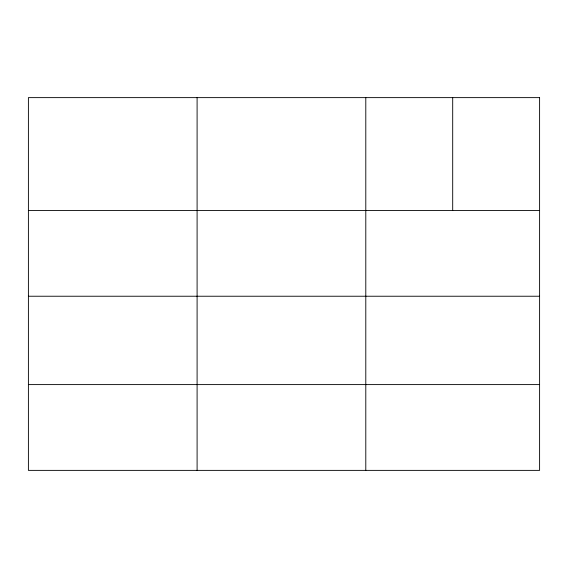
<?xml version="1.0" encoding="UTF-8"?>
<svg xmlns="http://www.w3.org/2000/svg" width="568" height="568" viewBox="0 0 568 568"><rect width="100%" height="100%" fill="white"/><g stroke="black" fill="none" stroke-linecap="round" stroke-linejoin="round"><path stroke-width="0.85" d="M28.4 210.465L539.6 210.465M28.4 296.233L539.6 296.233M28.4 384.6L539.6 384.6M452.696 97.625L452.696 210.465M365.792 97.625L365.792 470.375M197.096 97.625L197.096 470.375M539.6 97.625L28.4 97.625L28.4 470.375L539.6 470.375L539.6 97.625"/></g></svg>
